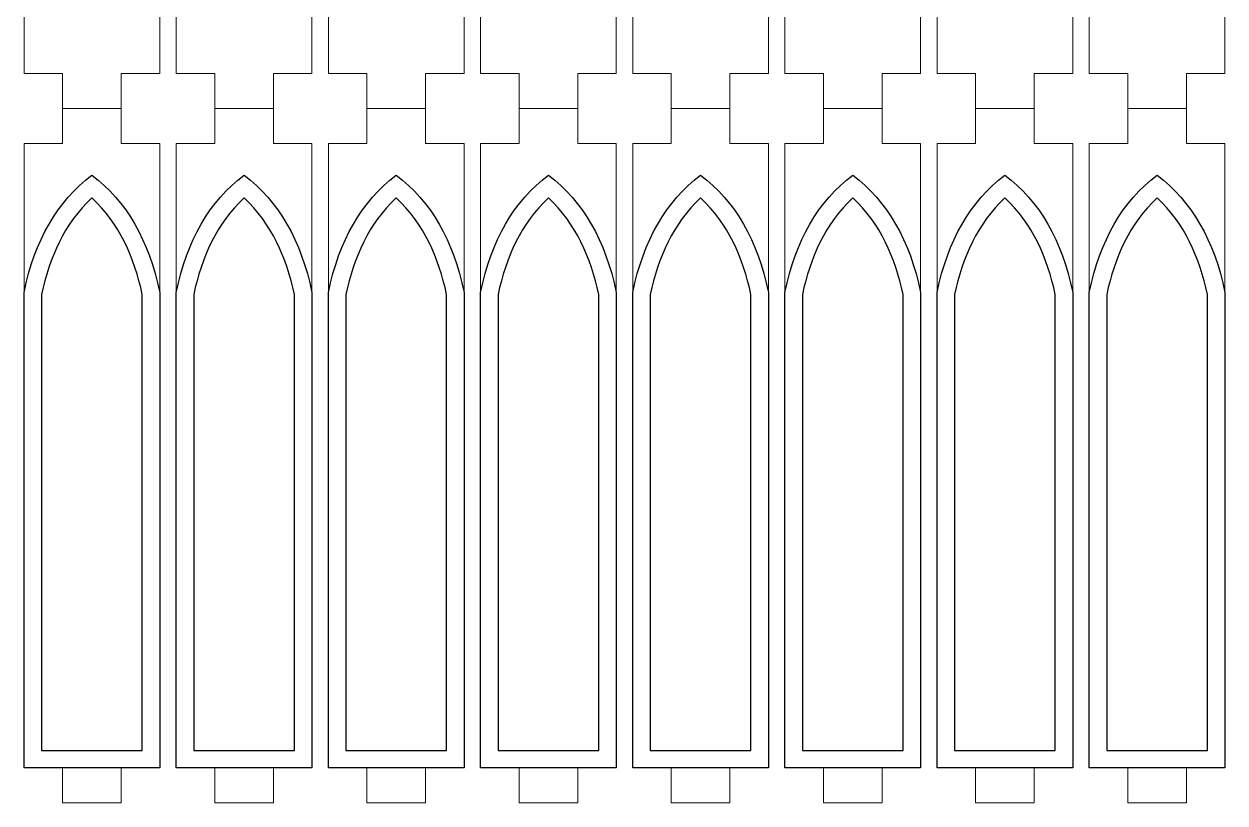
# Model space of a CAD drawing. Header units: centimetres. Extents: x -57 to 189, y -76 to 83.
# Drawn here: x -35.18 to -24.92, y -62.39 to -55.73 of the extents above; entities that cross this region are included whole.
import ezdxf

# ---------------------------------------------------------------- set-up
doc = ezdxf.new("R2010")
doc.units = ezdxf.units.CM
doc.header["$MEASUREMENT"] = 0
doc.layers.add('DEFAULT', color=7, linetype='Continuous')
doc.layers.add('layer 1', color=7, linetype='Continuous')

msp = doc.modelspace()

# ---------------------------------------------------------------- linework, layer by layer
at = {"layer": 'DEFAULT', "color": 250}
for points, knots in [([(-35.18473, -58.02957), (-35.18473, -58.02957), (-35.18473, -62.09326), (-35.18473, -62.09326), (-35.18473, -62.09326), (-35.18473, -62.09326), (-34.85483, -62.09326), (-34.85483, -62.09326), (-34.85483, -62.09326), (-34.85483, -62.09326), (-34.35483, -62.09326), (-34.35483, -62.09326), (-34.35483, -62.09326), (-34.35483, -62.09326), (-34.02493, -62.09326), (-34.02493, -62.09326), (-34.02493, -62.09326), (-34.02493, -62.09326), (-34.02493, -58.02957), (-34.02493, -58.02957), (-34.02493, -58.02957), (-34.11689, -57.58383), (-34.31019, -57.24903), (-34.60483, -57.02516), (-34.60483, -57.02516), (-34.89947, -57.24903), (-35.09277, -57.58383), (-35.18473, -58.02957)], [0, 0, 0, 0, 0.125, 0.125, 0.125, 0.125, 0.25, 0.25, 0.25, 0.25, 0.375, 0.375, 0.375, 0.375, 0.5, 0.5, 0.5, 0.5, 0.625, 0.625, 0.625, 0.625, 0.75, 0.75, 0.75, 0.75, 1, 1, 1, 1]), ([(-33.88473, -58.02957), (-33.88473, -58.02957), (-33.88473, -62.09326), (-33.88473, -62.09326), (-33.88473, -62.09326), (-33.88473, -62.09326), (-33.55483, -62.09326), (-33.55483, -62.09326), (-33.55483, -62.09326), (-33.55483, -62.09326), (-33.05483, -62.09326), (-33.05483, -62.09326), (-33.05483, -62.09326), (-33.05483, -62.09326), (-32.72493, -62.09326), (-32.72493, -62.09326), (-32.72493, -62.09326), (-32.72493, -62.09326), (-32.72493, -58.02957), (-32.72493, -58.02957), (-32.72493, -58.02957), (-32.81689, -57.58383), (-33.01019, -57.24903), (-33.30483, -57.02516), (-33.30483, -57.02516), (-33.59947, -57.24903), (-33.79277, -57.58383), (-33.88473, -58.02957)], [0, 0, 0, 0, 0.125, 0.125, 0.125, 0.125, 0.25, 0.25, 0.25, 0.25, 0.375, 0.375, 0.375, 0.375, 0.5, 0.5, 0.5, 0.5, 0.625, 0.625, 0.625, 0.625, 0.75, 0.75, 0.75, 0.75, 1, 1, 1, 1]), ([(-32.58473, -58.02957), (-32.58473, -58.02957), (-32.58473, -62.09326), (-32.58473, -62.09326), (-32.58473, -62.09326), (-32.58473, -62.09326), (-32.25483, -62.09326), (-32.25483, -62.09326), (-32.25483, -62.09326), (-32.25483, -62.09326), (-31.75483, -62.09326), (-31.75483, -62.09326), (-31.75483, -62.09326), (-31.75483, -62.09326), (-31.42493, -62.09326), (-31.42493, -62.09326), (-31.42493, -62.09326), (-31.42493, -62.09326), (-31.42493, -58.02957), (-31.42493, -58.02957), (-31.42493, -58.02957), (-31.51689, -57.58383), (-31.71019, -57.24903), (-32.00483, -57.02516), (-32.00483, -57.02516), (-32.29947, -57.24903), (-32.49277, -57.58383), (-32.58473, -58.02957)], [0, 0, 0, 0, 0.125, 0.125, 0.125, 0.125, 0.25, 0.25, 0.25, 0.25, 0.375, 0.375, 0.375, 0.375, 0.5, 0.5, 0.5, 0.5, 0.625, 0.625, 0.625, 0.625, 0.75, 0.75, 0.75, 0.75, 1, 1, 1, 1]), ([(-31.28473, -58.02957), (-31.28473, -58.02957), (-31.28473, -62.09326), (-31.28473, -62.09326), (-31.28473, -62.09326), (-31.28473, -62.09326), (-30.95483, -62.09326), (-30.95483, -62.09326), (-30.95483, -62.09326), (-30.95483, -62.09326), (-30.45483, -62.09326), (-30.45483, -62.09326), (-30.45483, -62.09326), (-30.45483, -62.09326), (-30.12493, -62.09326), (-30.12493, -62.09326), (-30.12493, -62.09326), (-30.12493, -62.09326), (-30.12493, -58.02957), (-30.12493, -58.02957), (-30.12493, -58.02957), (-30.21689, -57.58383), (-30.41019, -57.24903), (-30.70483, -57.02516), (-30.70483, -57.02516), (-30.99947, -57.24903), (-31.19277, -57.58383), (-31.28473, -58.02957)], [0, 0, 0, 0, 0.125, 0.125, 0.125, 0.125, 0.25, 0.25, 0.25, 0.25, 0.375, 0.375, 0.375, 0.375, 0.5, 0.5, 0.5, 0.5, 0.625, 0.625, 0.625, 0.625, 0.75, 0.75, 0.75, 0.75, 1, 1, 1, 1]), ([(-29.98473, -58.02957), (-29.98473, -58.02957), (-29.98473, -62.09326), (-29.98473, -62.09326), (-29.98473, -62.09326), (-29.98473, -62.09326), (-29.65483, -62.09326), (-29.65483, -62.09326), (-29.65483, -62.09326), (-29.65483, -62.09326), (-29.15483, -62.09326), (-29.15483, -62.09326), (-29.15483, -62.09326), (-29.15483, -62.09326), (-28.82493, -62.09326), (-28.82493, -62.09326), (-28.82493, -62.09326), (-28.82493, -62.09326), (-28.82493, -58.02957), (-28.82493, -58.02957), (-28.82493, -58.02957), (-28.91689, -57.58383), (-29.11019, -57.24903), (-29.40483, -57.02516), (-29.40483, -57.02516), (-29.69947, -57.24903), (-29.89277, -57.58383), (-29.98473, -58.02957)], [0, 0, 0, 0, 0.125, 0.125, 0.125, 0.125, 0.25, 0.25, 0.25, 0.25, 0.375, 0.375, 0.375, 0.375, 0.5, 0.5, 0.5, 0.5, 0.625, 0.625, 0.625, 0.625, 0.75, 0.75, 0.75, 0.75, 1, 1, 1, 1]), ([(-28.68473, -58.02957), (-28.68473, -58.02957), (-28.68473, -62.09326), (-28.68473, -62.09326), (-28.68473, -62.09326), (-28.68473, -62.09326), (-28.35483, -62.09326), (-28.35483, -62.09326), (-28.35483, -62.09326), (-28.35483, -62.09326), (-27.85483, -62.09326), (-27.85483, -62.09326), (-27.85483, -62.09326), (-27.85483, -62.09326), (-27.52493, -62.09326), (-27.52493, -62.09326), (-27.52493, -62.09326), (-27.52493, -62.09326), (-27.52493, -58.02957), (-27.52493, -58.02957), (-27.52493, -58.02957), (-27.61689, -57.58383), (-27.81019, -57.24903), (-28.10483, -57.02516), (-28.10483, -57.02516), (-28.39947, -57.24903), (-28.59277, -57.58383), (-28.68473, -58.02957)], [0, 0, 0, 0, 0.125, 0.125, 0.125, 0.125, 0.25, 0.25, 0.25, 0.25, 0.375, 0.375, 0.375, 0.375, 0.5, 0.5, 0.5, 0.5, 0.625, 0.625, 0.625, 0.625, 0.75, 0.75, 0.75, 0.75, 1, 1, 1, 1]), ([(-27.38473, -58.02957), (-27.38473, -58.02957), (-27.38473, -62.09326), (-27.38473, -62.09326), (-27.38473, -62.09326), (-27.38473, -62.09326), (-27.05483, -62.09326), (-27.05483, -62.09326), (-27.05483, -62.09326), (-27.05483, -62.09326), (-26.55483, -62.09326), (-26.55483, -62.09326), (-26.55483, -62.09326), (-26.55483, -62.09326), (-26.22493, -62.09326), (-26.22493, -62.09326), (-26.22493, -62.09326), (-26.22493, -62.09326), (-26.22493, -58.02957), (-26.22493, -58.02957), (-26.22493, -58.02957), (-26.31689, -57.58383), (-26.51019, -57.24903), (-26.80483, -57.02516), (-26.80483, -57.02516), (-27.09947, -57.24903), (-27.29277, -57.58383), (-27.38473, -58.02957)], [0, 0, 0, 0, 0.125, 0.125, 0.125, 0.125, 0.25, 0.25, 0.25, 0.25, 0.375, 0.375, 0.375, 0.375, 0.5, 0.5, 0.5, 0.5, 0.625, 0.625, 0.625, 0.625, 0.75, 0.75, 0.75, 0.75, 1, 1, 1, 1]), ([(-26.08473, -58.02957), (-26.08473, -58.02957), (-26.08473, -62.09326), (-26.08473, -62.09326), (-26.08473, -62.09326), (-26.08473, -62.09326), (-25.75483, -62.09326), (-25.75483, -62.09326), (-25.75483, -62.09326), (-25.75483, -62.09326), (-25.25483, -62.09326), (-25.25483, -62.09326), (-25.25483, -62.09326), (-25.25483, -62.09326), (-24.92493, -62.09326), (-24.92493, -62.09326), (-24.92493, -62.09326), (-24.92493, -62.09326), (-24.92493, -58.02957), (-24.92493, -58.02957), (-24.92493, -58.02957), (-25.01689, -57.58383), (-25.21019, -57.24903), (-25.50483, -57.02516), (-25.50483, -57.02516), (-25.79947, -57.24903), (-25.99277, -57.58383), (-26.08473, -58.02957)], [0, 0, 0, 0, 0.125, 0.125, 0.125, 0.125, 0.25, 0.25, 0.25, 0.25, 0.375, 0.375, 0.375, 0.375, 0.5, 0.5, 0.5, 0.5, 0.625, 0.625, 0.625, 0.625, 0.75, 0.75, 0.75, 0.75, 1, 1, 1, 1]), ([(-35.03473, -58.04512), (-34.96788, -57.73109), (-34.83912, -57.43823), (-34.60483, -57.22085), (-34.60483, -57.22085), (-34.37054, -57.43823), (-34.24178, -57.73109), (-34.17493, -58.04512), (-34.17493, -58.04512), (-34.17493, -58.04512), (-34.17493, -61.94326), (-34.17493, -61.94326), (-34.17493, -61.94326), (-34.17493, -61.94326), (-35.03473, -61.94326), (-35.03473, -61.94326), (-35.03473, -61.94326), (-35.03473, -61.94326), (-35.03473, -58.04512), (-35.03473, -58.04512)], [0, 0, 0, 0, 0.16666667, 0.16666667, 0.16666667, 0.16666667, 0.33333333, 0.33333333, 0.33333333, 0.33333333, 0.5, 0.5, 0.5, 0.5, 0.66666667, 0.66666667, 0.66666667, 0.66666667, 1, 1, 1, 1]), ([(-33.73473, -58.04512), (-33.66788, -57.73109), (-33.53912, -57.43823), (-33.30483, -57.22085), (-33.30483, -57.22085), (-33.07054, -57.43823), (-32.94178, -57.73109), (-32.87493, -58.04512), (-32.87493, -58.04512), (-32.87493, -58.04512), (-32.87493, -61.94326), (-32.87493, -61.94326), (-32.87493, -61.94326), (-32.87493, -61.94326), (-33.73473, -61.94326), (-33.73473, -61.94326), (-33.73473, -61.94326), (-33.73473, -61.94326), (-33.73473, -58.04512), (-33.73473, -58.04512)], [0, 0, 0, 0, 0.16666667, 0.16666667, 0.16666667, 0.16666667, 0.33333333, 0.33333333, 0.33333333, 0.33333333, 0.5, 0.5, 0.5, 0.5, 0.66666667, 0.66666667, 0.66666667, 0.66666667, 1, 1, 1, 1]), ([(-32.43473, -58.04512), (-32.36788, -57.73109), (-32.23912, -57.43823), (-32.00483, -57.22085), (-32.00483, -57.22085), (-31.77054, -57.43823), (-31.64178, -57.73109), (-31.57493, -58.04512), (-31.57493, -58.04512), (-31.57493, -58.04512), (-31.57493, -61.94326), (-31.57493, -61.94326), (-31.57493, -61.94326), (-31.57493, -61.94326), (-32.43473, -61.94326), (-32.43473, -61.94326), (-32.43473, -61.94326), (-32.43473, -61.94326), (-32.43473, -58.04512), (-32.43473, -58.04512)], [0, 0, 0, 0, 0.16666667, 0.16666667, 0.16666667, 0.16666667, 0.33333333, 0.33333333, 0.33333333, 0.33333333, 0.5, 0.5, 0.5, 0.5, 0.66666667, 0.66666667, 0.66666667, 0.66666667, 1, 1, 1, 1]), ([(-31.13473, -58.04512), (-31.06788, -57.73109), (-30.93912, -57.43823), (-30.70483, -57.22085), (-30.70483, -57.22085), (-30.47054, -57.43823), (-30.34178, -57.73109), (-30.27493, -58.04512), (-30.27493, -58.04512), (-30.27493, -58.04512), (-30.27493, -61.94326), (-30.27493, -61.94326), (-30.27493, -61.94326), (-30.27493, -61.94326), (-31.13473, -61.94326), (-31.13473, -61.94326), (-31.13473, -61.94326), (-31.13473, -61.94326), (-31.13473, -58.04512), (-31.13473, -58.04512)], [0, 0, 0, 0, 0.16666667, 0.16666667, 0.16666667, 0.16666667, 0.33333333, 0.33333333, 0.33333333, 0.33333333, 0.5, 0.5, 0.5, 0.5, 0.66666667, 0.66666667, 0.66666667, 0.66666667, 1, 1, 1, 1]), ([(-29.83473, -58.04512), (-29.76788, -57.73109), (-29.63912, -57.43823), (-29.40483, -57.22085), (-29.40483, -57.22085), (-29.17054, -57.43823), (-29.04178, -57.73109), (-28.97493, -58.04512), (-28.97493, -58.04512), (-28.97493, -58.04512), (-28.97493, -61.94326), (-28.97493, -61.94326), (-28.97493, -61.94326), (-28.97493, -61.94326), (-29.83473, -61.94326), (-29.83473, -61.94326), (-29.83473, -61.94326), (-29.83473, -61.94326), (-29.83473, -58.04512), (-29.83473, -58.04512)], [0, 0, 0, 0, 0.16666667, 0.16666667, 0.16666667, 0.16666667, 0.33333333, 0.33333333, 0.33333333, 0.33333333, 0.5, 0.5, 0.5, 0.5, 0.66666667, 0.66666667, 0.66666667, 0.66666667, 1, 1, 1, 1]), ([(-28.53473, -58.04512), (-28.46788, -57.73109), (-28.33912, -57.43823), (-28.10483, -57.22085), (-28.10483, -57.22085), (-27.87054, -57.43823), (-27.74178, -57.73109), (-27.67493, -58.04512), (-27.67493, -58.04512), (-27.67493, -58.04512), (-27.67493, -61.94326), (-27.67493, -61.94326), (-27.67493, -61.94326), (-27.67493, -61.94326), (-28.53473, -61.94326), (-28.53473, -61.94326), (-28.53473, -61.94326), (-28.53473, -61.94326), (-28.53473, -58.04512), (-28.53473, -58.04512)], [0, 0, 0, 0, 0.16666667, 0.16666667, 0.16666667, 0.16666667, 0.33333333, 0.33333333, 0.33333333, 0.33333333, 0.5, 0.5, 0.5, 0.5, 0.66666667, 0.66666667, 0.66666667, 0.66666667, 1, 1, 1, 1]), ([(-27.23473, -58.04512), (-27.16788, -57.73109), (-27.03912, -57.43823), (-26.80483, -57.22085), (-26.80483, -57.22085), (-26.57054, -57.43823), (-26.44178, -57.73109), (-26.37493, -58.04512), (-26.37493, -58.04512), (-26.37493, -58.04512), (-26.37493, -61.94326), (-26.37493, -61.94326), (-26.37493, -61.94326), (-26.37493, -61.94326), (-27.23473, -61.94326), (-27.23473, -61.94326), (-27.23473, -61.94326), (-27.23473, -61.94326), (-27.23473, -58.04512), (-27.23473, -58.04512)], [0, 0, 0, 0, 0.16666667, 0.16666667, 0.16666667, 0.16666667, 0.33333333, 0.33333333, 0.33333333, 0.33333333, 0.5, 0.5, 0.5, 0.5, 0.66666667, 0.66666667, 0.66666667, 0.66666667, 1, 1, 1, 1]), ([(-25.93473, -58.04512), (-25.86788, -57.73109), (-25.73912, -57.43823), (-25.50483, -57.22085), (-25.50483, -57.22085), (-25.27054, -57.43823), (-25.14178, -57.73109), (-25.07493, -58.04512), (-25.07493, -58.04512), (-25.07493, -58.04512), (-25.07493, -61.94326), (-25.07493, -61.94326), (-25.07493, -61.94326), (-25.07493, -61.94326), (-25.93473, -61.94326), (-25.93473, -61.94326), (-25.93473, -61.94326), (-25.93473, -61.94326), (-25.93473, -58.04512), (-25.93473, -58.04512)], [0, 0, 0, 0, 0.16666667, 0.16666667, 0.16666667, 0.16666667, 0.33333333, 0.33333333, 0.33333333, 0.33333333, 0.5, 0.5, 0.5, 0.5, 0.66666667, 0.66666667, 0.66666667, 0.66666667, 1, 1, 1, 1])]:
    msp.add_open_spline(points, degree=3, knots=knots, dxfattribs=at)
at = {"layer": 'layer 1', "color": 250, "lineweight": 9}
for points in [[(-34.35483, -56.15574), (-34.35483, -56.15574), (-34.35483, -56.45574), (-34.35483, -56.45574), (-34.35483, -56.45574), (-34.35483, -56.45574), (-34.85483, -56.45574), (-34.85483, -56.45574), (-34.85483, -56.45574), (-34.85483, -56.45574), (-34.85483, -56.15574), (-34.85483, -56.15574), (-34.85483, -56.15574), (-34.85483, -56.15574), (-35.18473, -56.15574), (-35.18473, -56.15574), (-35.18473, -56.15574), (-35.18473, -56.15574), (-35.18473, -51.56131), (-35.18473, -51.56131), (-35.18473, -51.56131), (-35.18473, -51.56131), (-34.85483, -51.56131), (-34.85483, -51.56131), (-34.85483, -51.56131), (-34.85483, -51.56131), (-34.85483, -51.26131), (-34.85483, -51.26131), (-34.85483, -51.26131), (-34.85483, -51.26131), (-34.35483, -51.26131), (-34.35483, -51.26131), (-34.35483, -51.26131), (-34.35483, -51.26131), (-34.35483, -51.56131), (-34.35483, -51.56131), (-34.35483, -51.56131), (-34.35483, -51.56131), (-34.02493, -51.56131), (-34.02493, -51.56131), (-34.02493, -51.56131), (-34.02493, -51.56131), (-34.02493, -56.15574), (-34.02493, -56.15574), (-34.02493, -56.15574), (-34.02493, -56.15574), (-34.35483, -56.15574), (-34.35483, -56.15574)], [(-33.05483, -56.15574), (-33.05483, -56.15574), (-33.05483, -56.45574), (-33.05483, -56.45574), (-33.05483, -56.45574), (-33.05483, -56.45574), (-33.55483, -56.45574), (-33.55483, -56.45574), (-33.55483, -56.45574), (-33.55483, -56.45574), (-33.55483, -56.15574), (-33.55483, -56.15574), (-33.55483, -56.15574), (-33.55483, -56.15574), (-33.88473, -56.15574), (-33.88473, -56.15574), (-33.88473, -56.15574), (-33.88473, -56.15574), (-33.88473, -51.56131), (-33.88473, -51.56131), (-33.88473, -51.56131), (-33.88473, -51.56131), (-33.55483, -51.56131), (-33.55483, -51.56131), (-33.55483, -51.56131), (-33.55483, -51.56131), (-33.55483, -51.26131), (-33.55483, -51.26131), (-33.55483, -51.26131), (-33.55483, -51.26131), (-33.05483, -51.26131), (-33.05483, -51.26131), (-33.05483, -51.26131), (-33.05483, -51.26131), (-33.05483, -51.56131), (-33.05483, -51.56131), (-33.05483, -51.56131), (-33.05483, -51.56131), (-32.72493, -51.56131), (-32.72493, -51.56131), (-32.72493, -51.56131), (-32.72493, -51.56131), (-32.72493, -56.15574), (-32.72493, -56.15574), (-32.72493, -56.15574), (-32.72493, -56.15574), (-33.05483, -56.15574), (-33.05483, -56.15574)], [(-31.75483, -56.15574), (-31.75483, -56.15574), (-31.75483, -56.45574), (-31.75483, -56.45574), (-31.75483, -56.45574), (-31.75483, -56.45574), (-32.25483, -56.45574), (-32.25483, -56.45574), (-32.25483, -56.45574), (-32.25483, -56.45574), (-32.25483, -56.15574), (-32.25483, -56.15574), (-32.25483, -56.15574), (-32.25483, -56.15574), (-32.58473, -56.15574), (-32.58473, -56.15574), (-32.58473, -56.15574), (-32.58473, -56.15574), (-32.58473, -51.56131), (-32.58473, -51.56131), (-32.58473, -51.56131), (-32.58473, -51.56131), (-32.25483, -51.56131), (-32.25483, -51.56131), (-32.25483, -51.56131), (-32.25483, -51.56131), (-32.25483, -51.26131), (-32.25483, -51.26131), (-32.25483, -51.26131), (-32.25483, -51.26131), (-31.75483, -51.26131), (-31.75483, -51.26131), (-31.75483, -51.26131), (-31.75483, -51.26131), (-31.75483, -51.56131), (-31.75483, -51.56131), (-31.75483, -51.56131), (-31.75483, -51.56131), (-31.42493, -51.56131), (-31.42493, -51.56131), (-31.42493, -51.56131), (-31.42493, -51.56131), (-31.42493, -56.15574), (-31.42493, -56.15574), (-31.42493, -56.15574), (-31.42493, -56.15574), (-31.75483, -56.15574), (-31.75483, -56.15574)], [(-30.45483, -56.15574), (-30.45483, -56.15574), (-30.45483, -56.45574), (-30.45483, -56.45574), (-30.45483, -56.45574), (-30.45483, -56.45574), (-30.95483, -56.45574), (-30.95483, -56.45574), (-30.95483, -56.45574), (-30.95483, -56.45574), (-30.95483, -56.15574), (-30.95483, -56.15574), (-30.95483, -56.15574), (-30.95483, -56.15574), (-31.28473, -56.15574), (-31.28473, -56.15574), (-31.28473, -56.15574), (-31.28473, -56.15574), (-31.28473, -51.56131), (-31.28473, -51.56131), (-31.28473, -51.56131), (-31.28473, -51.56131), (-30.95483, -51.56131), (-30.95483, -51.56131), (-30.95483, -51.56131), (-30.95483, -51.56131), (-30.95483, -51.26131), (-30.95483, -51.26131), (-30.95483, -51.26131), (-30.95483, -51.26131), (-30.45483, -51.26131), (-30.45483, -51.26131), (-30.45483, -51.26131), (-30.45483, -51.26131), (-30.45483, -51.56131), (-30.45483, -51.56131), (-30.45483, -51.56131), (-30.45483, -51.56131), (-30.12493, -51.56131), (-30.12493, -51.56131), (-30.12493, -51.56131), (-30.12493, -51.56131), (-30.12493, -56.15574), (-30.12493, -56.15574), (-30.12493, -56.15574), (-30.12493, -56.15574), (-30.45483, -56.15574), (-30.45483, -56.15574)], [(-29.15483, -56.15574), (-29.15483, -56.15574), (-29.15483, -56.45574), (-29.15483, -56.45574), (-29.15483, -56.45574), (-29.15483, -56.45574), (-29.65483, -56.45574), (-29.65483, -56.45574), (-29.65483, -56.45574), (-29.65483, -56.45574), (-29.65483, -56.15574), (-29.65483, -56.15574), (-29.65483, -56.15574), (-29.65483, -56.15574), (-29.98473, -56.15574), (-29.98473, -56.15574), (-29.98473, -56.15574), (-29.98473, -56.15574), (-29.98473, -51.56131), (-29.98473, -51.56131), (-29.98473, -51.56131), (-29.98473, -51.56131), (-29.65483, -51.56131), (-29.65483, -51.56131), (-29.65483, -51.56131), (-29.65483, -51.56131), (-29.65483, -51.26131), (-29.65483, -51.26131), (-29.65483, -51.26131), (-29.65483, -51.26131), (-29.15483, -51.26131), (-29.15483, -51.26131), (-29.15483, -51.26131), (-29.15483, -51.26131), (-29.15483, -51.56131), (-29.15483, -51.56131), (-29.15483, -51.56131), (-29.15483, -51.56131), (-28.82493, -51.56131), (-28.82493, -51.56131), (-28.82493, -51.56131), (-28.82493, -51.56131), (-28.82493, -56.15574), (-28.82493, -56.15574), (-28.82493, -56.15574), (-28.82493, -56.15574), (-29.15483, -56.15574), (-29.15483, -56.15574)], [(-27.85483, -56.15574), (-27.85483, -56.15574), (-27.85483, -56.45574), (-27.85483, -56.45574), (-27.85483, -56.45574), (-27.85483, -56.45574), (-28.35483, -56.45574), (-28.35483, -56.45574), (-28.35483, -56.45574), (-28.35483, -56.45574), (-28.35483, -56.15574), (-28.35483, -56.15574), (-28.35483, -56.15574), (-28.35483, -56.15574), (-28.68473, -56.15574), (-28.68473, -56.15574), (-28.68473, -56.15574), (-28.68473, -56.15574), (-28.68473, -51.56131), (-28.68473, -51.56131), (-28.68473, -51.56131), (-28.68473, -51.56131), (-28.35483, -51.56131), (-28.35483, -51.56131), (-28.35483, -51.56131), (-28.35483, -51.56131), (-28.35483, -51.26131), (-28.35483, -51.26131), (-28.35483, -51.26131), (-28.35483, -51.26131), (-27.85483, -51.26131), (-27.85483, -51.26131), (-27.85483, -51.26131), (-27.85483, -51.26131), (-27.85483, -51.56131), (-27.85483, -51.56131), (-27.85483, -51.56131), (-27.85483, -51.56131), (-27.52493, -51.56131), (-27.52493, -51.56131), (-27.52493, -51.56131), (-27.52493, -51.56131), (-27.52493, -56.15574), (-27.52493, -56.15574), (-27.52493, -56.15574), (-27.52493, -56.15574), (-27.85483, -56.15574), (-27.85483, -56.15574)], [(-26.55483, -56.15574), (-26.55483, -56.15574), (-26.55483, -56.45574), (-26.55483, -56.45574), (-26.55483, -56.45574), (-26.55483, -56.45574), (-27.05483, -56.45574), (-27.05483, -56.45574), (-27.05483, -56.45574), (-27.05483, -56.45574), (-27.05483, -56.15574), (-27.05483, -56.15574), (-27.05483, -56.15574), (-27.05483, -56.15574), (-27.38473, -56.15574), (-27.38473, -56.15574), (-27.38473, -56.15574), (-27.38473, -56.15574), (-27.38473, -51.56131), (-27.38473, -51.56131), (-27.38473, -51.56131), (-27.38473, -51.56131), (-27.05483, -51.56131), (-27.05483, -51.56131), (-27.05483, -51.56131), (-27.05483, -51.56131), (-27.05483, -51.26131), (-27.05483, -51.26131), (-27.05483, -51.26131), (-27.05483, -51.26131), (-26.55483, -51.26131), (-26.55483, -51.26131), (-26.55483, -51.26131), (-26.55483, -51.26131), (-26.55483, -51.56131), (-26.55483, -51.56131), (-26.55483, -51.56131), (-26.55483, -51.56131), (-26.22493, -51.56131), (-26.22493, -51.56131), (-26.22493, -51.56131), (-26.22493, -51.56131), (-26.22493, -56.15574), (-26.22493, -56.15574), (-26.22493, -56.15574), (-26.22493, -56.15574), (-26.55483, -56.15574), (-26.55483, -56.15574)], [(-25.25483, -56.15574), (-25.25483, -56.15574), (-25.25483, -56.45574), (-25.25483, -56.45574), (-25.25483, -56.45574), (-25.25483, -56.45574), (-25.75483, -56.45574), (-25.75483, -56.45574), (-25.75483, -56.45574), (-25.75483, -56.45574), (-25.75483, -56.15574), (-25.75483, -56.15574), (-25.75483, -56.15574), (-25.75483, -56.15574), (-26.08473, -56.15574), (-26.08473, -56.15574), (-26.08473, -56.15574), (-26.08473, -56.15574), (-26.08473, -51.56131), (-26.08473, -51.56131), (-26.08473, -51.56131), (-26.08473, -51.56131), (-25.75483, -51.56131), (-25.75483, -51.56131), (-25.75483, -51.56131), (-25.75483, -51.56131), (-25.75483, -51.26131), (-25.75483, -51.26131), (-25.75483, -51.26131), (-25.75483, -51.26131), (-25.25483, -51.26131), (-25.25483, -51.26131), (-25.25483, -51.26131), (-25.25483, -51.26131), (-25.25483, -51.56131), (-25.25483, -51.56131), (-25.25483, -51.56131), (-25.25483, -51.56131), (-24.92493, -51.56131), (-24.92493, -51.56131), (-24.92493, -51.56131), (-24.92493, -51.56131), (-24.92493, -56.15574), (-24.92493, -56.15574), (-24.92493, -56.15574), (-24.92493, -56.15574), (-25.25483, -56.15574), (-25.25483, -56.15574)], [(-34.35483, -56.75574), (-34.35483, -56.75574), (-34.35483, -56.45574), (-34.35483, -56.45574), (-34.35483, -56.45574), (-34.35483, -56.45574), (-34.85483, -56.45574), (-34.85483, -56.45574), (-34.85483, -56.45574), (-34.85483, -56.45574), (-34.85483, -56.75574), (-34.85483, -56.75574), (-34.85483, -56.75574), (-34.85483, -56.75574), (-35.18473, -56.75574), (-35.18473, -56.75574), (-35.18473, -56.75574), (-35.18473, -56.75574), (-35.18473, -62.09326), (-35.18473, -62.09326), (-35.18473, -62.09326), (-35.18473, -62.09326), (-34.85483, -62.09326), (-34.85483, -62.09326), (-34.85483, -62.09326), (-34.85483, -62.09326), (-34.85483, -62.39326), (-34.85483, -62.39326), (-34.85483, -62.39326), (-34.85483, -62.39326), (-34.35483, -62.39326), (-34.35483, -62.39326), (-34.35483, -62.39326), (-34.35483, -62.39326), (-34.35483, -62.09326), (-34.35483, -62.09326), (-34.35483, -62.09326), (-34.35483, -62.09326), (-34.02493, -62.09326), (-34.02493, -62.09326), (-34.02493, -62.09326), (-34.02493, -62.09326), (-34.02493, -56.75574), (-34.02493, -56.75574), (-34.02493, -56.75574), (-34.02493, -56.75574), (-34.35483, -56.75574), (-34.35483, -56.75574)], [(-33.05483, -56.75574), (-33.05483, -56.75574), (-33.05483, -56.45574), (-33.05483, -56.45574), (-33.05483, -56.45574), (-33.05483, -56.45574), (-33.55483, -56.45574), (-33.55483, -56.45574), (-33.55483, -56.45574), (-33.55483, -56.45574), (-33.55483, -56.75574), (-33.55483, -56.75574), (-33.55483, -56.75574), (-33.55483, -56.75574), (-33.88473, -56.75574), (-33.88473, -56.75574), (-33.88473, -56.75574), (-33.88473, -56.75574), (-33.88473, -62.09326), (-33.88473, -62.09326), (-33.88473, -62.09326), (-33.88473, -62.09326), (-33.55483, -62.09326), (-33.55483, -62.09326), (-33.55483, -62.09326), (-33.55483, -62.09326), (-33.55483, -62.39326), (-33.55483, -62.39326), (-33.55483, -62.39326), (-33.55483, -62.39326), (-33.05483, -62.39326), (-33.05483, -62.39326), (-33.05483, -62.39326), (-33.05483, -62.39326), (-33.05483, -62.09326), (-33.05483, -62.09326), (-33.05483, -62.09326), (-33.05483, -62.09326), (-32.72493, -62.09326), (-32.72493, -62.09326), (-32.72493, -62.09326), (-32.72493, -62.09326), (-32.72493, -56.75574), (-32.72493, -56.75574), (-32.72493, -56.75574), (-32.72493, -56.75574), (-33.05483, -56.75574), (-33.05483, -56.75574)], [(-31.75483, -56.75574), (-31.75483, -56.75574), (-31.75483, -56.45574), (-31.75483, -56.45574), (-31.75483, -56.45574), (-31.75483, -56.45574), (-32.25483, -56.45574), (-32.25483, -56.45574), (-32.25483, -56.45574), (-32.25483, -56.45574), (-32.25483, -56.75574), (-32.25483, -56.75574), (-32.25483, -56.75574), (-32.25483, -56.75574), (-32.58473, -56.75574), (-32.58473, -56.75574), (-32.58473, -56.75574), (-32.58473, -56.75574), (-32.58473, -62.09326), (-32.58473, -62.09326), (-32.58473, -62.09326), (-32.58473, -62.09326), (-32.25483, -62.09326), (-32.25483, -62.09326), (-32.25483, -62.09326), (-32.25483, -62.09326), (-32.25483, -62.39326), (-32.25483, -62.39326), (-32.25483, -62.39326), (-32.25483, -62.39326), (-31.75483, -62.39326), (-31.75483, -62.39326), (-31.75483, -62.39326), (-31.75483, -62.39326), (-31.75483, -62.09326), (-31.75483, -62.09326), (-31.75483, -62.09326), (-31.75483, -62.09326), (-31.42493, -62.09326), (-31.42493, -62.09326), (-31.42493, -62.09326), (-31.42493, -62.09326), (-31.42493, -56.75574), (-31.42493, -56.75574), (-31.42493, -56.75574), (-31.42493, -56.75574), (-31.75483, -56.75574), (-31.75483, -56.75574)], [(-30.45483, -56.75574), (-30.45483, -56.75574), (-30.45483, -56.45574), (-30.45483, -56.45574), (-30.45483, -56.45574), (-30.45483, -56.45574), (-30.95483, -56.45574), (-30.95483, -56.45574), (-30.95483, -56.45574), (-30.95483, -56.45574), (-30.95483, -56.75574), (-30.95483, -56.75574), (-30.95483, -56.75574), (-30.95483, -56.75574), (-31.28473, -56.75574), (-31.28473, -56.75574), (-31.28473, -56.75574), (-31.28473, -56.75574), (-31.28473, -62.09326), (-31.28473, -62.09326), (-31.28473, -62.09326), (-31.28473, -62.09326), (-30.95483, -62.09326), (-30.95483, -62.09326), (-30.95483, -62.09326), (-30.95483, -62.09326), (-30.95483, -62.39326), (-30.95483, -62.39326), (-30.95483, -62.39326), (-30.95483, -62.39326), (-30.45483, -62.39326), (-30.45483, -62.39326), (-30.45483, -62.39326), (-30.45483, -62.39326), (-30.45483, -62.09326), (-30.45483, -62.09326), (-30.45483, -62.09326), (-30.45483, -62.09326), (-30.12493, -62.09326), (-30.12493, -62.09326), (-30.12493, -62.09326), (-30.12493, -62.09326), (-30.12493, -56.75574), (-30.12493, -56.75574), (-30.12493, -56.75574), (-30.12493, -56.75574), (-30.45483, -56.75574), (-30.45483, -56.75574)], [(-29.15483, -56.75574), (-29.15483, -56.75574), (-29.15483, -56.45574), (-29.15483, -56.45574), (-29.15483, -56.45574), (-29.15483, -56.45574), (-29.65483, -56.45574), (-29.65483, -56.45574), (-29.65483, -56.45574), (-29.65483, -56.45574), (-29.65483, -56.75574), (-29.65483, -56.75574), (-29.65483, -56.75574), (-29.65483, -56.75574), (-29.98473, -56.75574), (-29.98473, -56.75574), (-29.98473, -56.75574), (-29.98473, -56.75574), (-29.98473, -62.09326), (-29.98473, -62.09326), (-29.98473, -62.09326), (-29.98473, -62.09326), (-29.65483, -62.09326), (-29.65483, -62.09326), (-29.65483, -62.09326), (-29.65483, -62.09326), (-29.65483, -62.39326), (-29.65483, -62.39326), (-29.65483, -62.39326), (-29.65483, -62.39326), (-29.15483, -62.39326), (-29.15483, -62.39326), (-29.15483, -62.39326), (-29.15483, -62.39326), (-29.15483, -62.09326), (-29.15483, -62.09326), (-29.15483, -62.09326), (-29.15483, -62.09326), (-28.82493, -62.09326), (-28.82493, -62.09326), (-28.82493, -62.09326), (-28.82493, -62.09326), (-28.82493, -56.75574), (-28.82493, -56.75574), (-28.82493, -56.75574), (-28.82493, -56.75574), (-29.15483, -56.75574), (-29.15483, -56.75574)], [(-27.85483, -56.75574), (-27.85483, -56.75574), (-27.85483, -56.45574), (-27.85483, -56.45574), (-27.85483, -56.45574), (-27.85483, -56.45574), (-28.35483, -56.45574), (-28.35483, -56.45574), (-28.35483, -56.45574), (-28.35483, -56.45574), (-28.35483, -56.75574), (-28.35483, -56.75574), (-28.35483, -56.75574), (-28.35483, -56.75574), (-28.68473, -56.75574), (-28.68473, -56.75574), (-28.68473, -56.75574), (-28.68473, -56.75574), (-28.68473, -62.09326), (-28.68473, -62.09326), (-28.68473, -62.09326), (-28.68473, -62.09326), (-28.35483, -62.09326), (-28.35483, -62.09326), (-28.35483, -62.09326), (-28.35483, -62.09326), (-28.35483, -62.39326), (-28.35483, -62.39326), (-28.35483, -62.39326), (-28.35483, -62.39326), (-27.85483, -62.39326), (-27.85483, -62.39326), (-27.85483, -62.39326), (-27.85483, -62.39326), (-27.85483, -62.09326), (-27.85483, -62.09326), (-27.85483, -62.09326), (-27.85483, -62.09326), (-27.52493, -62.09326), (-27.52493, -62.09326), (-27.52493, -62.09326), (-27.52493, -62.09326), (-27.52493, -56.75574), (-27.52493, -56.75574), (-27.52493, -56.75574), (-27.52493, -56.75574), (-27.85483, -56.75574), (-27.85483, -56.75574)], [(-26.55483, -56.75574), (-26.55483, -56.75574), (-26.55483, -56.45574), (-26.55483, -56.45574), (-26.55483, -56.45574), (-26.55483, -56.45574), (-27.05483, -56.45574), (-27.05483, -56.45574), (-27.05483, -56.45574), (-27.05483, -56.45574), (-27.05483, -56.75574), (-27.05483, -56.75574), (-27.05483, -56.75574), (-27.05483, -56.75574), (-27.38473, -56.75574), (-27.38473, -56.75574), (-27.38473, -56.75574), (-27.38473, -56.75574), (-27.38473, -62.09326), (-27.38473, -62.09326), (-27.38473, -62.09326), (-27.38473, -62.09326), (-27.05483, -62.09326), (-27.05483, -62.09326), (-27.05483, -62.09326), (-27.05483, -62.09326), (-27.05483, -62.39326), (-27.05483, -62.39326), (-27.05483, -62.39326), (-27.05483, -62.39326), (-26.55483, -62.39326), (-26.55483, -62.39326), (-26.55483, -62.39326), (-26.55483, -62.39326), (-26.55483, -62.09326), (-26.55483, -62.09326), (-26.55483, -62.09326), (-26.55483, -62.09326), (-26.22493, -62.09326), (-26.22493, -62.09326), (-26.22493, -62.09326), (-26.22493, -62.09326), (-26.22493, -56.75574), (-26.22493, -56.75574), (-26.22493, -56.75574), (-26.22493, -56.75574), (-26.55483, -56.75574), (-26.55483, -56.75574)], [(-25.25483, -56.75574), (-25.25483, -56.75574), (-25.25483, -56.45574), (-25.25483, -56.45574), (-25.25483, -56.45574), (-25.25483, -56.45574), (-25.75483, -56.45574), (-25.75483, -56.45574), (-25.75483, -56.45574), (-25.75483, -56.45574), (-25.75483, -56.75574), (-25.75483, -56.75574), (-25.75483, -56.75574), (-25.75483, -56.75574), (-26.08473, -56.75574), (-26.08473, -56.75574), (-26.08473, -56.75574), (-26.08473, -56.75574), (-26.08473, -62.09326), (-26.08473, -62.09326), (-26.08473, -62.09326), (-26.08473, -62.09326), (-25.75483, -62.09326), (-25.75483, -62.09326), (-25.75483, -62.09326), (-25.75483, -62.09326), (-25.75483, -62.39326), (-25.75483, -62.39326), (-25.75483, -62.39326), (-25.75483, -62.39326), (-25.25483, -62.39326), (-25.25483, -62.39326), (-25.25483, -62.39326), (-25.25483, -62.39326), (-25.25483, -62.09326), (-25.25483, -62.09326), (-25.25483, -62.09326), (-25.25483, -62.09326), (-24.92493, -62.09326), (-24.92493, -62.09326), (-24.92493, -62.09326), (-24.92493, -62.09326), (-24.92493, -56.75574), (-24.92493, -56.75574), (-24.92493, -56.75574), (-24.92493, -56.75574), (-25.25483, -56.75574), (-25.25483, -56.75574)]]:
    msp.add_open_spline(points, degree=3, knots=[0, 0, 0, 0, 0.07692308, 0.07692308, 0.07692308, 0.07692308, 0.15384615, 0.15384615, 0.15384615, 0.15384615, 0.23076923, 0.23076923, 0.23076923, 0.23076923, 0.30769231, 0.30769231, 0.30769231, 0.30769231, 0.38461538, 0.38461538, 0.38461538, 0.38461538, 0.46153846, 0.46153846, 0.46153846, 0.46153846, 0.53846154, 0.53846154, 0.53846154, 0.53846154, 0.61538462, 0.61538462, 0.61538462, 0.61538462, 0.69230769, 0.69230769, 0.69230769, 0.69230769, 0.76923077, 0.76923077, 0.76923077, 0.76923077, 0.84615385, 0.84615385, 0.84615385, 0.84615385, 1, 1, 1, 1], dxfattribs=at)

doc.saveas('drawing.dxf')
